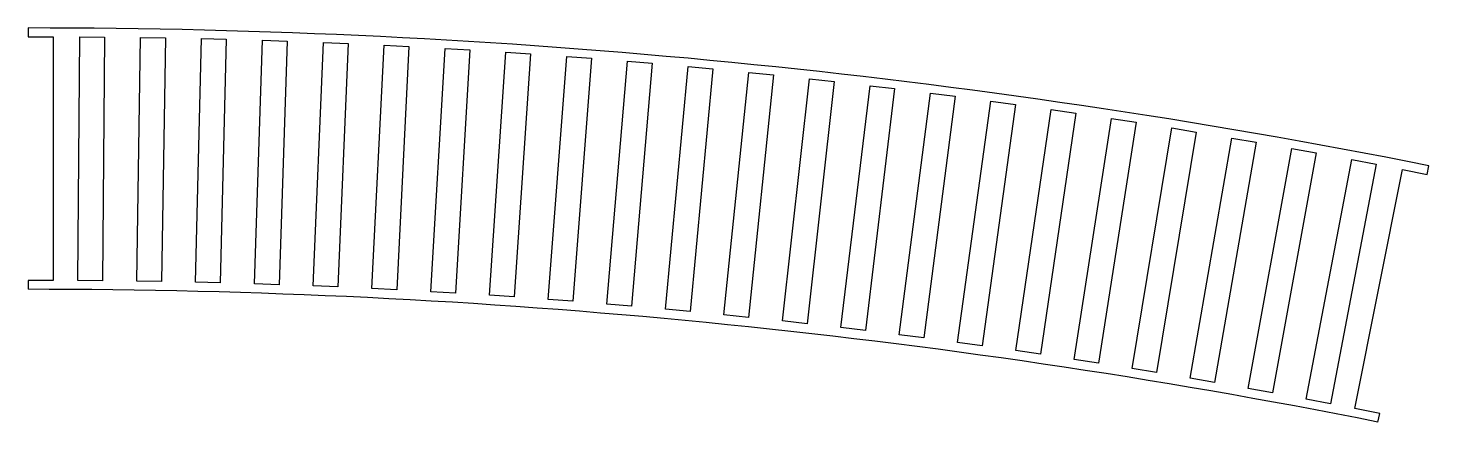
# Model space of a CAD drawing. Header units: millimetres. Extents: x -167 to 167, y -47 to 47.
import ezdxf

# ---------------------------------------------------------------- set-up
doc = ezdxf.new("R2010")
doc.units = ezdxf.units.MM
doc.layers.add('CUTOUTS', color=1, linetype='CONTINUOUS')
doc.layers.add('PERIMETER', color=5, linetype='CONTINUOUS')

msp = doc.modelspace()

# ---------------------------------------------------------------- linework, layer by layer
at = {"layer": 'CUTOUTS'}
for p, q in [((-154.93, -13.26), (-154.5, 44.84)), ((-154.5, 44.84), (-148.6, 44.8)), ((-148.6, 44.8), (-149.03, -13.3)), ((-140.92, -13.4), (-139.99, 44.7)), ((-139.99, 44.7), (-134.09, 44.6)), ((-134.09, 44.6), (-135.02, -13.49)), ((-126.91, -13.65), (-125.48, 44.43)), ((-125.48, 44.43), (-119.58, 44.28)), ((-119.58, 44.28), (-121.01, -13.8)), ((-112.9, -14.03), (-110.97, 44.03)), ((-110.97, 44.03), (-105.08, 43.84)), ((-105.08, 43.84), (-107.01, -14.23)), ((-98.9, -14.53), (-96.47, 43.52)), ((-96.47, 43.52), (-90.58, 43.27)), ((-90.58, 43.27), (-93.01, -14.78)), ((-84.9, -15.15), (-81.97, 42.87)), ((-81.97, 42.87), (-76.08, 42.57)), ((-76.08, 42.57), (-79.01, -15.45)), ((-70.91, -15.9), (-67.48, 42.1)), ((-67.48, 42.1), (-61.59, 41.75)), ((-61.59, 41.75), (-65.02, -16.25)), ((-56.93, -16.76), (-52.99, 41.21)), ((-52.99, 41.21), (-47.11, 40.81)), ((-47.11, 40.81), (-51.04, -17.16)), ((-42.95, -17.74), (-38.52, 40.19)), ((-38.52, 40.19), (-32.63, 39.74)), ((-32.63, 39.74), (-37.07, -18.19)), ((-28.99, -18.85), (-24.05, 39.04)), ((-24.05, 39.04), (-18.17, 38.54)), ((-18.17, 38.54), (-23.11, -19.35)), ((-15.03, -20.07), (-9.59, 37.77)), ((-9.59, 37.77), (-3.72, 37.22)), ((-3.72, 37.22), (-9.16, -20.63)), ((-1.08, -21.42), (4.85, 36.37)), ((10.72, 35.77), (4.79, -22.02)), ((4.85, 36.37), (10.72, 35.77)), ((12.85, -22.89), (19.29, 34.85)), ((25.15, 34.2), (18.71, -23.54)), ((19.29, 34.85), (25.15, 34.2)), ((26.77, -24.47), (33.71, 33.21)), ((39.56, 32.51), (32.63, -25.18)), ((33.71, 33.21), (39.56, 32.51)), ((40.68, -26.18), (48.11, 31.44)), ((53.96, 30.68), (46.53, -26.94)), ((48.11, 31.44), (53.96, 30.68)), ((54.57, -28.01), (62.5, 29.55)), ((68.35, 28.74), (60.41, -28.82)), ((62.5, 29.55), (68.35, 28.74)), ((68.44, -29.96), (76.87, 27.53)), ((76.87, 27.53), (82.71, 26.67)), ((82.71, 26.67), (74.28, -30.81)), ((82.3, -32.03), (91.23, 25.38)), ((97.06, 24.48), (88.13, -32.93)), ((91.23, 25.38), (97.06, 24.48)), ((96.14, -34.21), (105.56, 23.12)), ((111.38, 22.16), (101.96, -35.17)), ((105.56, 23.12), (111.38, 22.16)), ((109.96, -36.52), (119.88, 20.73)), ((119.88, 20.73), (125.69, 19.72)), ((125.69, 19.72), (115.77, -37.53)), ((123.76, -38.95), (134.17, 18.21)), ((139.97, 17.16), (129.56, -40)), ((134.17, 18.21), (139.97, 17.16)), ((137.53, -41.49), (148.44, 15.58)), ((154.24, 14.47), (143.33, -42.6)), ((148.44, 15.58), (154.24, 14.47)), ((-149.03, -13.3), (-154.93, -13.26)), ((-135.02, -13.49), (-140.92, -13.4)), ((-121.01, -13.8), (-126.91, -13.65)), ((-107.01, -14.23), (-112.9, -14.03)), ((-93.01, -14.78), (-98.9, -14.53)), ((-79.01, -15.45), (-84.9, -15.15)), ((-65.02, -16.25), (-70.91, -15.9)), ((-51.04, -17.16), (-56.93, -16.76)), ((-37.07, -18.19), (-42.95, -17.74)), ((-23.11, -19.35), (-28.99, -18.85)), ((-9.16, -20.63), (-15.03, -20.07)), ((4.79, -22.02), (-1.08, -21.42)), ((18.71, -23.54), (12.85, -22.89)), ((32.63, -25.18), (26.77, -24.47)), ((46.53, -26.94), (40.68, -26.18)), ((60.41, -28.82), (54.57, -28.01)), ((74.28, -30.81), (68.44, -29.96)), ((88.13, -32.93), (82.3, -32.03)), ((101.96, -35.17), (96.14, -34.21)), ((115.77, -37.53), (109.96, -36.52)), ((129.56, -40), (123.76, -38.95)), ((143.33, -42.6), (137.53, -41.49))]:
    msp.add_line(p, q, dxfattribs=at)
at = {"layer": 'PERIMETER'}
for p, q in [((-166.8, 46.96), (-166.8, 44.86)), ((-166.8, 44.86), (-160.8, 44.86)), ((-160.8, 44.86), (-160.8, -13.24)), ((166.4, 12.07), (166.81, 14.13)), ((149.19, -43.74), (160.51, 13.24)), ((160.51, 13.24), (166.4, 12.07)), ((-160.8, -13.24), (-166.8, -13.24)), ((-166.8, -13.24), (-166.8, -15.34)), ((155.07, -44.91), (149.19, -43.74)), ((154.66, -46.97), (155.07, -44.91))]:
    msp.add_line(p, q, dxfattribs=at)
for radius, start, end in [(1711.03, 78.75846, 90.00167), (1648.73, 78.7584, 90.00174)]:
    msp.add_arc((-166.75, -1664.07), radius, start, end, dxfattribs=at)

doc.saveas('drawing.dxf')
